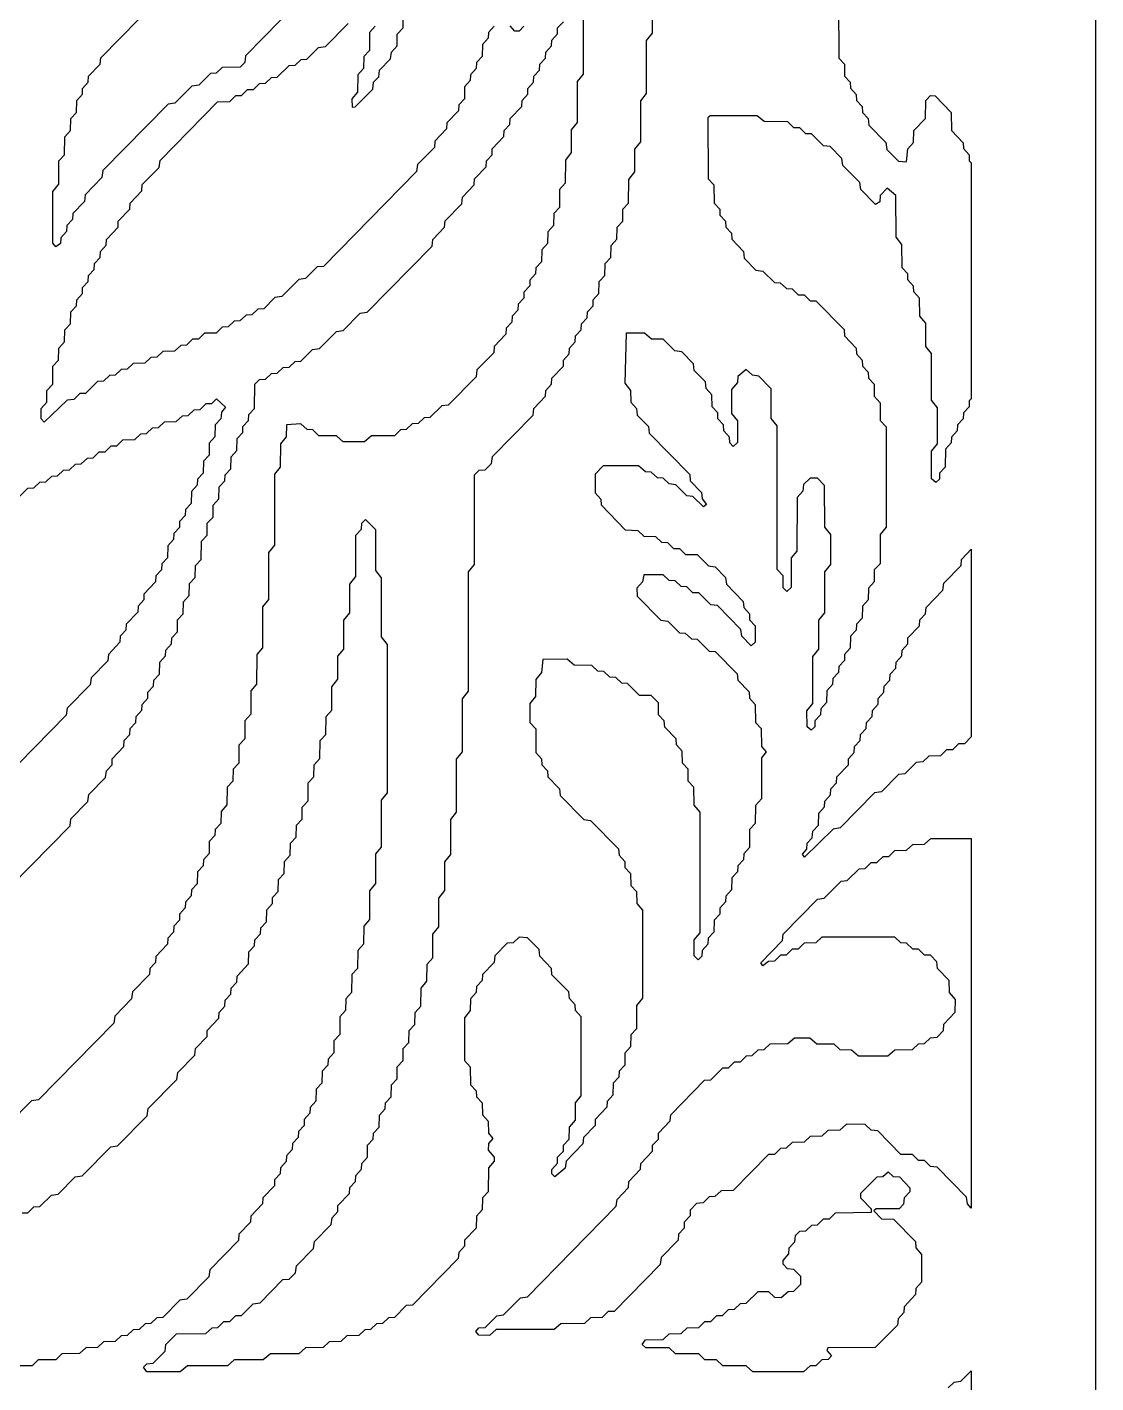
# Model space of a CAD drawing. Header units: millimetres. Extents: x 10 to 410, y 18 to 283.
# Drawn here: x 38.97 to 73.27, y 43.29 to 86.81 of the extents above; entities that cross this region are included whole.
import ezdxf

# ---------------------------------------------------------------- set-up
doc = ezdxf.new("R2010")
doc.units = ezdxf.units.MM
doc.layers.add('CUT', color=1, linetype='Continuous')

msp = doc.modelspace()

# ---------------------------------------------------------------- linework, layer by layer
at = {"layer": 'CUT'}
for points in [[(52.134, 21), (60.134, 21), (60.134, 24), (73.2679, 24), (73.2679, 144), (60.134, 144), (60.134, 147), (52.134, 147), (52.134, 144), (31.134, 144), (31.134, 147), (23.134, 147), (23.134, 144), (10, 144), (10, 24), (23.134, 24), (23.134, 21), (31.134, 21), (31.134, 24), (52.134, 24)], [(66.1682, 62.2337), (65.0566, 61.1029), (64.8342, 61.0705), (63.9166, 60.1685), (63.8474, 60.2653), (63.9897, 60.4215), (63.9978, 60.6121), (64.1647, 60.7856), (64.1883, 60.9998), (64.3708, 61.197), (64.3789, 61.5814), (64.5614, 61.7785), (64.5695, 61.9691), (64.752, 62.1663), (64.76, 62.3568), (64.9425, 62.554), (64.9506, 62.7445), (65.3237, 63.1356), (65.3317, 63.3261), (65.5142, 63.5233), (65.5223, 63.7139), (65.7048, 63.911), (65.7129, 64.1016), (65.8954, 64.2987), (65.9034, 64.4893), (66.0859, 64.6865), (66.094, 64.877), (66.2765, 65.0742), (66.2846, 65.2647), (66.4671, 65.4619), (66.4751, 65.6525), (66.6576, 65.8496), (66.6657, 66.0402), (66.8482, 66.2373), (66.8563, 66.4279), (67.0388, 66.6251), (67.0468, 66.8156), (67.2293, 67.0128), (67.2374, 67.2034), (67.6105, 67.5944), (67.6185, 67.7849), (67.801, 67.9821), (67.8165, 68.1839), (68.3571, 68.7339), (68.3882, 68.9594), (68.9444, 69.533), (68.9525, 69.7235), (69.2679, 70.0541), (69.2679, 64.0339), (69.0471, 63.8092), (68.86, 63.8008), (68.6659, 63.6154), (68.4789, 63.607), (68.2848, 63.4215), (67.9072, 63.4131), (67.7131, 63.2277), (67.5021, 63.203), (67.1414, 62.8399), (66.9304, 62.8153), (66.3906, 62.2661)], [(65.2676, 51.5933), (65.0452, 51.4021), (64.6676, 51.3937), (64.4735, 51.2083), (64.0959, 51.1998), (63.9018, 51.0144), (63.5242, 51.006), (63.3301, 50.8205), (63.143, 50.8121), (62.9489, 50.6267), (62.7619, 50.6183), (61.6264, 49.4713), (61.2374, 49.4551), (61.0433, 49.2697), (60.8563, 49.2612), (60.6622, 49.0758), (60.4512, 49.0512), (60.2499, 48.8386), (60.2418, 48.648), (60.0593, 48.4509), (60.0512, 48.2603), (59.8687, 48.0631), (59.8607, 47.8726), (59.3126, 47.3113), (59.2815, 47.0859), (57.8037, 45.5863), (57.6166, 45.5779), (57.4225, 45.3924), (57.0449, 45.384), (56.8508, 45.1986), (56.0921, 45.1902), (55.8845, 45.002), (54.0242, 45.002), (53.8018, 44.8109), (53.466, 44.8186), (53.3637, 44.937), (53.466, 45.0554), (53.6645, 45.0716), (54.0377, 45.4431), (54.2601, 45.4755), (54.8, 46.0247), (55.0224, 46.0571), (57.876, 48.9601), (57.8997, 49.1743), (58.2727, 49.5653), (58.2808, 49.7559), (58.6539, 50.1469), (58.6619, 50.3374), (59.035, 50.7285), (59.0431, 50.919), (59.2256, 51.1162), (59.2336, 51.3067), (59.6067, 51.6978), (59.6222, 51.8996), (60.7075, 53.0037), (60.906, 53.0199), (61.2906, 53.3992), (61.4777, 53.4076), (61.6718, 53.593), (61.8588, 53.6014), (62.0529, 53.7869), (62.2399, 53.7953), (62.434, 53.9807), (62.6211, 53.9892), (62.8152, 54.1746), (63.3833, 54.183), (63.591, 54.3712), (64.0923, 54.3685), (64.3148, 54.1773), (64.8546, 54.1746), (65.0487, 53.9892), (65.4263, 53.9807), (65.6487, 53.7896), (66.5946, 53.7896), (66.817, 53.9807), (67.3852, 53.9892), (67.5793, 54.1746), (67.7663, 54.183), (67.9604, 54.3685), (68.1714, 54.3931), (68.3727, 54.6057), (68.3882, 54.8075), (68.7539, 55.1873), (68.7593, 55.5959), (68.5714, 55.8209), (68.5633, 56.2053), (68.1902, 56.5963), (68.1666, 56.8105), (67.9569, 57.0157), (67.7699, 57.0241), (67.5758, 57.2095), (67.3887, 57.218), (67.1946, 57.4034), (67.0076, 57.4118), (66.8135, 57.5973), (64.477, 57.5973), (64.2829, 57.4118), (63.9053, 57.4034), (63.7112, 57.218), (63.5242, 57.2095), (63.3301, 57.0241), (63.143, 57.0157), (62.9489, 56.8302), (62.7619, 56.8218), (62.5827, 56.679), (62.5135, 56.7758), (63.2119, 57.49), (63.2329, 57.6909), (64.3283, 58.8195), (64.5507, 58.8519), (65.0905, 59.4011), (65.289, 59.4173), (65.6737, 59.7966), (65.8607, 59.805), (66.0548, 59.9904), (66.2418, 59.9989), (66.4359, 60.1843), (66.623, 60.1927), (66.817, 60.3782), (67.1946, 60.3866), (67.3887, 60.572), (67.7663, 60.5804), (67.974, 60.7686), (69.2679, 60.7686), (69.2679, 48.9009), (69.1431, 49.0357), (69.1194, 49.2499), (68.1714, 50.2143), (67.9604, 50.239), (67.7663, 50.4244), (67.5793, 50.4328), (67.3852, 50.6183), (67.0076, 50.6267), (66.2658, 51.3775), (66.0548, 51.4021), (65.8607, 51.5876)], [(66.1464, 48.8142), (66.3827, 48.5611), (66.7717, 48.5449), (67.4759, 47.8285), (67.4914, 47.6267), (67.6765, 47.4163), (67.6765, 46.5288), (67.4914, 46.3184), (67.4833, 46.1278), (67.1103, 45.7368), (67.1022, 45.5462), (66.9197, 45.3491), (66.9042, 45.1472), (66.1886, 44.4231), (64.6679, 44.4149), (64.6328, 44.3312), (64.7778, 44.1616), (64.6755, 44.0432), (64.477, 44.027), (64.2829, 43.8416), (64.0959, 43.8331), (63.8882, 43.645), (62.257, 43.645), (62.0494, 43.8331), (61.2906, 43.8416), (61.0965, 44.027), (60.7189, 44.0354), (60.5248, 44.2208), (59.7796, 44.2266), (59.572, 44.4147), (58.8268, 44.4204), (58.7096, 44.5247), (58.8133, 44.6754), (59.3814, 44.6838), (59.5755, 44.8693), (59.9531, 44.8777), (60.1472, 45.0631), (60.5248, 45.0716), (60.7189, 45.257), (60.906, 45.2654), (61.1001, 45.4509), (61.2871, 45.4593), (61.4812, 45.6447), (61.6682, 45.6531), (61.8623, 45.8386), (62.0494, 45.847), (62.434, 46.2263), (62.7584, 46.2263), (62.9525, 46.0409), (63.1644, 46.0352), (63.3869, 46.2263), (63.5739, 46.2347), (63.7991, 46.4635), (63.7991, 46.7061), (63.5739, 46.9349), (63.3754, 46.9511), (63.2355, 47.0971), (63.2329, 47.2224), (63.418, 47.4328), (63.4261, 47.6234), (63.6086, 47.8205), (63.6241, 48.0224), (63.768, 48.1649), (63.955, 48.1733), (64.1491, 48.3588), (64.3362, 48.3672), (64.5303, 48.5526), (64.7173, 48.5611), (64.9114, 48.7465), (66.0717, 48.7686), (66.0703, 48.8622), (65.7203, 49.2183), (65.7203, 49.3794), (66.2454, 49.9097), (66.4324, 49.9181), (66.5981, 50.0636), (66.7638, 49.9181), (66.9623, 49.9019), (67.2954, 49.5487), (67.2927, 49.4235), (67.1103, 49.2263), (67.0947, 49.0245), (66.9508, 48.8819), (66.2204, 48.8792)]]:
    msp.add_lwpolyline(points, close=True, dxfattribs=at)
for points in [[(65.0086, 87.583), (65.014, 85.8173), (65.1965, 85.6202), (65.2046, 85.2357), (65.3871, 85.0386), (65.3952, 84.848), (65.5777, 84.6508), (65.5857, 84.4603), (65.7682, 84.2631), (65.7763, 84.0726), (65.9588, 83.8754), (65.9824, 83.6612), (66.5231, 83.1112), (66.5541, 82.8858), (66.9304, 82.503), (67.1944, 82.4866), (67.2374, 82.9061), (67.4199, 83.1033), (67.428, 83.4877), (67.801, 83.8787), (67.8091, 84.457), (67.9604, 84.6108), (68.1057, 84.603), (68.6267, 84.0693), (68.6348, 83.491), (69.0078, 83.1), (69.0159, 82.9094), (69.1984, 82.7122), (69.2065, 82.5217), (69.2679, 82.4553), (69.2679, 74.8823), (69.2065, 74.816), (69.1984, 74.6254), (69.0159, 74.4282), (69.0078, 74.2377), (68.8253, 74.0405), (68.8173, 73.85), (68.6348, 73.6528), (68.6267, 73.4622), (68.4442, 73.2651), (68.4361, 72.6868), (68.2536, 72.4896), (68.2456, 72.2991), (68.1362, 72.1879), (67.9971, 72.3123), (67.9971, 73.1998), (68.1876, 73.438), (68.1876, 74.5943), (67.9971, 74.8325), (67.9971, 76.3391), (67.8091, 76.564), (67.8065, 77.3084), (67.6185, 77.5333), (67.6105, 78.1116), (67.428, 78.3088), (67.4199, 78.4993), (67.2374, 78.6965), (67.2293, 78.887), (67.0468, 79.0842), (67.0442, 79.8286), (66.8537, 80.0668), (66.8482, 81.4072), (66.5732, 81.636), (66.348, 81.4072), (66.3325, 81.2054), (66.192, 81.1133), (65.7203, 81.5931), (65.6892, 81.8186), (65.1486, 82.3686), (65.1175, 82.594), (64.7412, 82.9768), (64.5303, 83.0015), (64.1456, 83.3808), (63.9586, 83.3892), (63.7645, 83.5746), (63.5774, 83.5831), (63.3833, 83.7685), (62.6246, 83.7769), (62.4022, 83.9681), (60.8846, 83.9681), (60.8161, 83.8996), (60.8216, 81.9401), (61.0041, 81.7429), (61.0121, 81.1647), (61.1946, 80.9675), (61.2027, 80.7769), (61.3852, 80.5798), (61.3933, 80.3892), (61.5758, 80.192), (61.5838, 80.0015), (61.9569, 79.6105), (61.9805, 79.3963), (62.3568, 79.0135), (62.5792, 78.9811), (62.9525, 78.6095), (63.1395, 78.6011), (63.3336, 78.4157), (63.5206, 78.4072), (63.7147, 78.2218), (63.9018, 78.2134), (64.0959, 78.0279), (64.2829, 78.0195), (65.1891, 77.1015), (65.2046, 76.8997), (65.5777, 76.5087), (65.5857, 76.3181), (65.7682, 76.121), (65.7763, 75.9304), (65.9588, 75.7332), (65.9669, 75.5427), (66.1494, 75.3455), (66.1574, 74.9611), (66.3425, 74.7507), (66.348, 74.1857), (66.5331, 73.9752), (66.5331, 70.7614), (66.3425, 70.5232), (66.3399, 69.585), (66.1574, 69.3879), (66.1494, 69.0034), (65.9669, 68.8063), (65.9588, 68.4218), (65.7763, 68.2247), (65.7682, 67.8403), (65.5857, 67.6431), (65.5777, 67.4525), (65.3952, 67.2554), (65.3871, 66.871), (65.2046, 66.6738), (65.1965, 66.4832), (65.014, 66.2861), (65.006, 66.0955), (64.8235, 65.8984), (64.8154, 65.7078), (64.6329, 65.5106), (64.6248, 65.1262), (64.4423, 64.929), (64.4343, 64.7385), (64.2518, 64.5413), (64.2437, 64.3508), (64.1343, 64.2396), (63.9978, 64.3508), (63.9952, 64.8638), (64.1857, 65.102), (64.1857, 66.6085), (64.3763, 66.8467), (64.3763, 67.7717), (64.5669, 68.0099), (64.5669, 69.3226), (64.7574, 69.5608), (64.7574, 70.5232), (64.5669, 70.7614), (64.5614, 72.1019), (64.3362, 72.3307), (64.0959, 72.3307), (63.8862, 72.1255), (63.8626, 71.9113), (63.6801, 71.7142), (63.6746, 69.986), (63.4895, 69.7756), (63.484, 68.8228), (63.3449, 68.6984), (63.2355, 68.8096), (63.2274, 69.194), (63.0423, 69.4044), (63.0423, 74.0127), (62.8518, 74.2509), (62.8463, 75.2037), (62.4544, 75.6101), (62.2435, 75.6348), (62.0494, 75.8202), (61.7744, 75.5914), (61.7663, 75.4008), (61.5784, 75.1759), (61.5784, 74.4073), (61.7689, 74.1691), (61.7689, 73.4755), (61.6298, 73.3511), (61.5204, 73.4622), (61.5123, 73.6528), (61.3299, 73.85), (61.3218, 74.0405), (61.1393, 74.2377), (61.1312, 74.4282), (60.9487, 74.6254), (60.9406, 75.0098), (60.7582, 75.207), (60.7345, 75.4212), (60.377, 75.7886), (60.3534, 76.0028), (59.9771, 76.3856), (59.7547, 76.418), (59.3814, 76.7895), (59.0038, 76.7979), (58.7814, 76.9891), (58.1886, 76.9835), (58.1482, 75.3766), (58.3361, 75.1517), (58.3442, 74.7672), (58.5267, 74.5701), (58.5504, 74.3559), (58.9078, 73.9885), (58.9315, 73.7743), (60.2344, 72.4489), (60.2499, 72.247), (60.6155, 71.8673), (60.631, 71.6655), (60.7733, 71.4827), (60.677, 71.4125), (60.3343, 71.7491), (60.1358, 71.7653), (59.7865, 72.1206), (59.5755, 72.1453), (59.3814, 72.3307), (59.1944, 72.3391), (59.0003, 72.5246), (58.8133, 72.533), (58.5908, 72.7241), (57.4544, 72.7241), (57.1954, 72.4619), (57.2008, 71.8593), (57.3833, 71.6622), (57.3914, 71.4716), (58.1644, 70.6774), (58.5659, 70.6528), (58.76, 70.4674), (59.1376, 70.4589), (59.3317, 70.2735), (59.5188, 70.2651), (59.7129, 70.0796), (59.8999, 70.0712), (60.094, 69.8858), (60.4716, 69.8774), (60.8323, 69.5143), (61.0547, 69.4819), (61.3852, 69.142), (61.4088, 68.9278), (61.9495, 68.3778), (61.965, 68.176), (62.1475, 67.9788), (62.1555, 67.7882), (62.338, 67.5911), (62.338, 67.0648), (62.2015, 66.9537), (61.9015, 67.2587), (61.8779, 67.4729), (61.1205, 68.2434), (60.9095, 68.268), (60.5248, 68.6473), (60.3378, 68.6558), (60.1437, 68.8412), (59.9567, 68.8496), (59.7626, 69.0351), (59.5755, 69.0435), (59.3814, 69.2289), (58.7603, 69.229), (58.7173, 69.0034), (58.5348, 68.8063), (58.5504, 68.54), (59.3078, 67.7695), (59.5302, 67.7371), (59.9034, 67.3656), (60.0905, 67.3572), (60.2846, 67.1717), (60.4716, 67.1633), (60.8563, 66.784), (61.0547, 66.7678), (61.7589, 66.0515), (61.7744, 65.8496), (62.14, 65.4699), (62.1555, 65.268), (62.338, 65.0709), (62.3461, 64.4926), (62.5286, 64.2954), (62.5367, 63.7172), (62.6815, 63.5477), (62.5312, 63.3504), (62.5312, 62.0377), (62.3461, 61.8273), (62.338, 61.249), (62.1555, 61.0518), (62.1475, 60.4735), (61.965, 60.2764), (61.9569, 60.0858), (61.7744, 59.8887), (61.7663, 59.6981), (61.5838, 59.5009), (61.5758, 59.1165), (61.3933, 58.9194), (61.3852, 58.7288), (61.2027, 58.5316), (61.1946, 58.3411), (61.0121, 58.1439), (61.0041, 57.7595), (60.8216, 57.5623), (60.8135, 57.3718), (60.631, 57.1746), (60.6229, 56.984), (60.5, 56.8702), (60.3744, 56.9973), (60.377, 57.5103), (60.565, 57.7352), (60.565, 61.6056), (60.377, 61.8306), (60.369, 62.4089), (60.1865, 62.606), (60.1784, 62.9904), (59.9959, 63.1876), (59.9878, 63.572), (59.8053, 63.7692), (59.7973, 63.9597), (59.4316, 64.3395), (59.4161, 64.5413), (59.2336, 64.7385), (59.2256, 65.1229), (59.0003, 65.3517), (58.6227, 65.3601), (58.238, 65.7394), (58.051, 65.7479), (57.8569, 65.9333), (57.6699, 65.9417), (57.4758, 66.1271), (57.2888, 66.1356), (57.0947, 66.321), (56.5265, 66.3294), (56.304, 66.5206), (55.5207, 66.515), (55.4777, 66.0955), (55.2897, 65.8706), (55.2871, 65.3201), (55.0991, 65.0951), (55.1046, 64.4926), (55.2897, 64.2822), (55.2952, 63.5233), (55.4777, 63.3261), (55.4857, 63.1356), (55.6682, 62.9384), (55.6763, 62.7479), (56.0494, 62.3568), (56.073, 62.1426), (56.8304, 61.3721), (57.0528, 61.3397), (57.9476, 60.4295), (57.9631, 60.2277), (58.1456, 60.0305), (58.1537, 59.8399), (58.3361, 59.6428), (58.3442, 59.2584), (58.5267, 59.0612), (58.5348, 58.6768), (58.7199, 58.4663), (58.7199, 55.6403), (58.5293, 55.4021), (58.5267, 54.6577), (58.3442, 54.4606), (58.3361, 54.0761), (58.1537, 53.879), (58.1456, 53.4945), (57.9631, 53.2974), (57.955, 53.1068), (57.7725, 52.9097), (57.7644, 52.5252), (57.582, 52.3281), (57.5739, 52.1375), (57.2008, 51.7465), (57.1928, 51.5559), (56.8197, 51.1649), (56.8042, 50.9631), (56.2636, 50.4131), (56.2325, 50.1876), (55.9014, 49.9016), (55.8034, 50.005), (55.8034, 50.1436), (55.9859, 50.3407), (55.994, 50.5313), (56.1765, 50.7285), (56.1846, 50.919), (56.3671, 51.1162), (56.3751, 51.5006), (56.5631, 51.7255), (56.5657, 52.2761), (56.7537, 52.501), (56.7482, 55.0421), (56.5657, 55.2393), (56.5576, 55.4299), (56.3751, 55.627), (56.3515, 55.8412), (55.8109, 56.3912), (55.7954, 56.593), (55.4223, 56.984), (55.3987, 57.1982), (55.0224, 57.581), (54.7581, 57.5973), (54.564, 57.4118), (54.377, 57.4034), (53.9768, 57.0044), (53.9531, 56.7902), (53.5801, 56.3992), (53.572, 56.2086), (53.3895, 56.0114), (53.3814, 55.8209), (53.1989, 55.6237), (53.1909, 55.2393), (53.0029, 55.0144), (53.0084, 53.6364), (53.1909, 53.4392), (53.1989, 52.8609), (53.3814, 52.6638), (53.3895, 52.4732), (53.572, 52.2761), (53.5801, 51.8916), (53.7626, 51.6945), (53.7706, 51.31), (53.9155, 51.1405), (53.7706, 50.9711), (53.7652, 50.7562), (53.9531, 50.5313), (53.9557, 50.406), (53.7706, 50.1956), (53.7626, 49.4235), (53.5801, 49.2263), (53.572, 48.8419), (53.3895, 48.6447), (53.3814, 48.2603), (53.0084, 47.8693), (53.0003, 47.6787), (52.8178, 47.4816), (52.8023, 47.2797), (51.3358, 45.7879), (51.1374, 45.7717), (50.7527, 45.3924), (50.5657, 45.384), (50.3716, 45.1986), (50.1846, 45.1902), (49.9905, 45.0047), (49.8034, 44.9963), (49.6093, 44.8109), (49.2317, 44.8024), (49.0376, 44.617), (48.66, 44.6086), (48.4659, 44.4231), (47.8978, 44.4147), (47.6901, 44.2266), (46.7827, 44.2266), (46.5467, 44.0327), (45.611, 44.027), (45.4033, 43.8388), (44.1148, 43.8388), (43.8788, 43.645), (42.8057, 43.6477), (42.702, 43.7984), (42.8057, 43.9), (43.0167, 43.9246), (43.393, 44.3074), (43.4167, 44.5216), (43.7586, 44.8693), (44.7079, 44.8777), (44.902, 45.0631), (45.089, 45.0716), (45.2831, 45.257), (45.4701, 45.2654), (45.6642, 45.4509), (45.8513, 45.4593), (46.2245, 45.8308), (46.4469, 45.8632), (47.1773, 46.6063), (47.3758, 46.6224), (47.5855, 46.8276), (47.6165, 47.0531), (48.1572, 47.6031), (48.1882, 47.8285), (48.7289, 48.3785), (48.7525, 48.5927), (48.935, 48.7899), (48.9431, 48.9804), (49.3161, 49.3714), (49.3242, 49.562), (49.5067, 49.7592), (49.5148, 49.9497), (49.6973, 50.1469), (49.7053, 50.3374), (49.8878, 50.5346), (49.8959, 50.919), (50.0784, 51.1162), (50.0865, 51.3067), (50.269, 51.5039), (50.277, 51.8883), (50.4595, 52.0855), (50.4676, 52.2761), (50.6501, 52.4732), (50.6582, 52.8576), (50.8407, 53.0548), (50.8487, 53.4392), (51.0312, 53.6364), (51.0393, 54.0208), (51.2218, 54.218), (51.2299, 54.6024), (51.4124, 54.7995), (51.4204, 55.184), (51.6029, 55.3811), (51.611, 55.9594), (51.7989, 56.1843), (51.8016, 56.7349), (51.984, 56.932), (51.9895, 57.6909), (52.1801, 57.9291), (52.1801, 58.8541), (52.3706, 59.0923), (52.3706, 60.0172), (52.5612, 60.2554), (52.5612, 61.3743), (52.7518, 61.6125), (52.7518, 63.3129), (52.9423, 63.5511), (52.9423, 65.2515), (53.1329, 65.4897), (53.1329, 69.3226), (53.3235, 69.5608), (53.3261, 72.4376), (53.4774, 72.5914), (53.6645, 72.5998), (53.8741, 72.805), (53.9052, 73.0305), (55.2081, 74.3559), (55.2317, 74.5701), (55.6048, 74.9611), (55.6129, 75.1517), (55.7954, 75.3488), (55.8034, 75.5394), (56.1765, 75.9304), (56.1846, 76.121), (56.3671, 76.3181), (56.3751, 76.5087), (56.5576, 76.7058), (56.5657, 76.8964), (56.7482, 77.0936), (56.7563, 77.2841), (56.9388, 77.4813), (56.9468, 77.6719), (57.1293, 77.869), (57.1374, 78.0596), (57.3199, 78.2567), (57.328, 78.6412), (57.5105, 78.8383), (57.5185, 79.2227), (57.701, 79.4199), (57.7091, 79.8043), (57.8916, 80.0015), (57.8997, 80.3859), (58.0822, 80.5831), (58.0902, 80.9675), (58.2727, 81.1647), (58.2782, 81.9235), (58.4688, 82.1617), (58.4688, 82.8928), (58.6593, 83.131), (58.6593, 84.4437), (58.8499, 84.6819), (58.8499, 86.3823), (59.0405, 86.6205), (59.0431, 91.0483)], [(56.8142, 88.1271), (56.8142, 85.301), (56.6237, 85.0628), (56.6237, 83.7501), (56.4331, 83.5119), (56.4331, 82.7808), (56.2425, 82.5426), (56.2399, 81.7983), (56.0574, 81.6011), (56.0494, 81.0228), (55.8669, 80.8257), (55.8588, 80.4412), (55.6763, 80.2441), (55.6682, 79.8597), (55.4857, 79.6625), (55.4777, 79.2781), (55.2952, 79.0809), (55.2871, 78.8903), (55.1046, 78.6932), (55.0965, 78.5026), (54.914, 78.3055), (54.906, 78.1149), (54.7235, 77.9177), (54.7154, 77.7272), (54.5329, 77.53), (54.5248, 77.3395), (54.3423, 77.1423), (54.3343, 76.9517), (53.9612, 76.5607), (53.9457, 76.3589), (53.4051, 75.8089), (53.374, 75.5834), (52.4792, 74.6732), (52.2808, 74.657), (51.8961, 74.2777), (51.7091, 74.2693), (51.515, 74.0839), (51.328, 74.0755), (51.1339, 73.89), (50.9468, 73.8816), (50.7527, 73.6962), (50.0223, 73.6934), (49.7999, 73.5023), (49.1079, 73.4996), (48.9003, 73.6877), (48.3322, 73.6962), (48.1381, 73.8816), (47.951, 73.89), (47.7569, 74.0755), (47.2915, 74.0408), (47.2833, 73.6561), (47.0954, 73.4312), (47.0928, 72.6868), (46.9048, 72.4619), (46.9048, 70.1799), (46.7142, 69.9417), (46.7142, 68.4351), (46.5237, 68.1969), (46.5237, 66.8842), (46.3386, 66.6738), (46.3331, 65.721), (46.148, 65.5106), (46.1425, 64.7517), (45.9574, 64.5413), (45.9494, 63.963), (45.7669, 63.7659), (45.7588, 63.1876), (45.5763, 62.9904), (45.5682, 62.606), (45.3857, 62.4089), (45.3803, 61.8438), (45.1952, 61.6334), (45.1871, 61.249), (45.0046, 61.0518), (44.9965, 60.8613), (44.814, 60.6641), (44.806, 60.2797), (44.6235, 60.0825), (44.6154, 59.892), (44.4329, 59.6948), (44.4248, 59.3104), (44.2423, 59.1132), (44.2343, 58.9227), (44.0518, 58.7255), (44.0437, 58.5349), (43.8612, 58.3378), (43.8531, 58.1472), (43.6706, 57.95), (43.6626, 57.7595), (43.4801, 57.5623), (43.472, 57.3718), (43.0989, 56.9807), (43.0909, 56.7902), (42.9084, 56.593), (42.9003, 56.4025), (42.3522, 55.8412), (42.3212, 55.6157), (41.7806, 55.0658), (41.7495, 54.8403), (39.3302, 52.3792), (39.1078, 52.3468), (38.3774, 51.6037)], [(47.1116, 87.0479), (45.973, 85.8897), (45.9494, 85.6755), (45.8094, 85.5294), (45.2298, 85.5133), (45.0357, 85.3278), (44.8487, 85.3194), (44.4755, 84.9478), (44.2531, 84.9155), (43.7132, 84.3663), (43.4908, 84.3339), (41.3994, 82.2063), (41.3683, 81.9808), (40.8277, 81.4309), (40.8041, 81.2167), (40.431, 80.8257), (40.4229, 80.6351), (40.2405, 80.4379), (40.2324, 80.2474), (40.0499, 80.0502), (40.0418, 79.8597), (39.8939, 79.7562), (39.7933, 79.8729), (39.7933, 81.5358), (39.9839, 81.774), (39.9865, 82.5184), (40.169, 82.7155), (40.177, 83.2938), (40.3595, 83.491), (40.3676, 83.8754), (40.5501, 84.0726), (40.5582, 84.457), (40.7407, 84.6542), (40.7487, 84.8447), (40.9312, 85.0419), (40.9393, 85.2324), (41.3124, 85.6235), (41.3279, 85.8253), (43.1754, 87.7048)], [(50.1418, 86.8387), (49.9593, 86.6415), (49.9512, 86.0632), (49.7687, 85.866), (49.7607, 85.4816), (49.5782, 85.2845), (49.5727, 84.7194), (49.3876, 84.509), (49.4018, 84.2452), (49.4959, 84.2477), (50.0628, 84.8244), (50.0865, 85.0386), (50.2534, 85.2121), (50.277, 85.4263), (50.6345, 85.7937), (50.6582, 86.0079), (50.8407, 86.205), (50.8487, 86.5895), (51.0312, 86.7866), (51.0393, 87.171)], [(38.4431, 59.2396), (40.344, 61.1733), (40.375, 61.3988), (40.9157, 61.9488), (40.9467, 62.1742), (41.4873, 62.7242), (41.511, 62.9384), (41.6935, 63.1356), (41.7016, 63.3261), (42.0746, 63.7172), (42.0827, 63.9077), (42.2652, 64.1049), (42.2733, 64.2954), (42.4558, 64.4926), (42.4638, 64.6832), (42.6463, 64.8803), (42.6544, 65.0709), (42.8369, 65.268), (42.845, 65.4586), (43.0274, 65.6558), (43.0355, 65.8463), (43.218, 66.0435), (43.2261, 66.4279), (43.4086, 66.6251), (43.4167, 66.8156), (43.5991, 67.0128), (43.6072, 67.2034), (43.7897, 67.4005), (43.7978, 67.7849), (43.9803, 67.9821), (43.9883, 68.3665), (44.1708, 68.5637), (44.1789, 68.9481), (44.3614, 69.1453), (44.3695, 69.5297), (44.552, 69.7268), (44.56, 70.3051), (44.7425, 70.5023), (44.7506, 70.8867), (44.9331, 71.0839), (44.9412, 71.4683), (45.1237, 71.6655), (45.1317, 72.0499), (45.3142, 72.247), (45.3223, 72.4376), (45.5048, 72.6348), (45.5129, 73.0192), (45.6954, 73.2163), (45.7034, 73.6008), (45.8859, 73.7979), (45.894, 73.9885), (46.0765, 74.1857), (46.0846, 74.3762), (46.2671, 74.5734), (46.2751, 75.3455), (46.4265, 75.4993), (46.6135, 75.5077), (46.8076, 75.6932), (46.9947, 75.7016), (47.1888, 75.887), (47.3758, 75.8955), (47.5699, 76.0809), (47.7569, 76.0893), (48.1302, 76.4609), (48.3526, 76.4933), (48.8924, 77.0425), (49.1148, 77.0749), (49.6547, 77.6241), (49.8771, 77.6564), (51.9685, 79.784), (51.9921, 79.9982), (52.3652, 80.3892), (52.3807, 80.591), (52.9213, 81.141), (52.9449, 81.3552), (53.318, 81.7462), (53.3261, 81.9368), (53.6991, 82.3278), (53.7072, 82.5184), (53.8897, 82.7155), (53.8978, 82.9061), (54.2708, 83.2971), (54.2789, 83.4877), (54.4614, 83.6848), (54.4695, 83.8754), (54.8425, 84.2664), (54.8506, 84.457), (55.0331, 84.6542), (55.0412, 84.8447), (55.2237, 85.0419), (55.2317, 85.2324), (55.4142, 85.4296), (55.4223, 85.6202), (55.6048, 85.8173), (55.6129, 86.0079), (55.7954, 86.205), (55.8034, 86.3956), (55.9859, 86.5928), (55.994, 86.7833), (56.1765, 86.9805)], [(53.9531, 86.8387), (53.7706, 86.6415), (53.7626, 86.4509), (53.5801, 86.2538), (53.572, 85.8693), (53.3895, 85.6722), (53.3814, 85.4816), (53.1989, 85.2845), (53.1909, 85.0939), (53.0084, 84.8967), (53.0003, 84.5123), (52.8178, 84.3152), (52.8097, 84.1246), (52.4367, 83.7336), (52.4286, 83.543), (52.0555, 83.152), (52.04, 82.9501), (51.4994, 82.4002), (51.4683, 82.1747), (48.4774, 79.132), (48.2789, 79.1158), (47.9057, 78.7443), (47.6833, 78.7119), (47.1434, 78.1627), (46.921, 78.1303), (46.5603, 77.7672), (46.3732, 77.7588), (46.1791, 77.5734), (45.9921, 77.565), (45.798, 77.3795), (45.611, 77.3711), (45.4169, 77.1857), (45.2298, 77.1772), (45.0357, 76.9918), (44.6581, 76.9834), (44.464, 76.7979), (44.277, 76.7895), (44.0829, 76.6041), (43.8959, 76.5956), (43.7018, 76.4102), (43.3242, 76.4018), (43.1301, 76.2163), (42.9431, 76.2079), (42.749, 76.0225), (42.3714, 76.0141), (42.1773, 75.8286), (41.9902, 75.8202), (41.7961, 75.6348), (41.6091, 75.6263), (41.415, 75.4409), (41.228, 75.4325), (40.8433, 75.0532), (40.6563, 75.0448), (40.4622, 74.8593), (40.2512, 74.8347), (39.5128, 74.1343), (39.4148, 74.2377), (39.4148, 74.5701), (39.5973, 74.7672), (39.6053, 75.1517), (39.7878, 75.3488), (39.7959, 75.9271), (39.9784, 76.1243), (39.9865, 76.5087), (40.169, 76.7058), (40.177, 77.0903), (40.3595, 77.2874), (40.3676, 77.6719), (40.5501, 77.869), (40.5582, 78.0596), (40.7407, 78.2567), (40.7487, 78.4473), (40.9312, 78.6445), (40.9393, 78.835), (41.1218, 79.0322), (41.1299, 79.2227), (41.3124, 79.4199), (41.3204, 79.6105), (41.5029, 79.8076), (41.511, 79.9982), (41.8841, 80.3892), (41.8921, 80.5798), (42.2652, 80.9708), (42.2733, 81.1613), (42.6463, 81.5524), (42.6618, 81.7542), (43.2024, 82.3042), (43.2335, 82.5297), (45.0811, 84.4092), (45.4701, 84.4254), (45.6642, 84.6108), (45.8513, 84.6192), (46.0454, 84.8047), (46.2324, 84.8131), (46.4265, 84.9985), (46.6135, 85.0069), (46.8076, 85.1924), (46.9947, 85.2008), (47.3793, 85.5801), (47.5664, 85.5885), (47.7605, 85.774), (47.9475, 85.7824), (48.3207, 86.1539), (48.5431, 86.1863), (49.2736, 86.9294)], [(54.906, 86.8387), (54.7546, 86.6848), (54.6208, 86.6848), (54.4669, 86.8519)], [(38.6098, 71.6305), (38.9944, 72.0098), (39.1815, 72.0182), (39.3756, 72.2037), (39.5626, 72.2121), (39.7567, 72.3975), (39.9437, 72.406), (40.1378, 72.5914), (40.3248, 72.5998), (40.5189, 72.7853), (40.706, 72.7937), (40.9001, 72.9791), (41.0871, 72.9876), (41.2812, 73.173), (41.4682, 73.1814), (41.6623, 73.3668), (41.8494, 73.3753), (42.0435, 73.5607), (42.4211, 73.5691), (42.6152, 73.7546), (42.8022, 73.763), (42.9963, 73.9484), (43.1833, 73.9569), (43.3774, 74.1423), (43.755, 74.1507), (43.9491, 74.3362), (44.1362, 74.3446), (44.3303, 74.53), (44.5173, 74.5384), (44.7114, 74.7239), (44.8984, 74.7323), (45.0506, 74.8751), (45.3374, 74.611), (45.2107, 74.4519), (45.1871, 74.2377), (45.0046, 74.0405), (44.9965, 73.6561), (44.814, 73.4589), (44.806, 73.0745), (44.6235, 72.8774), (44.6154, 72.4929), (44.4329, 72.2958), (44.4248, 72.1052), (44.2423, 71.908), (44.2343, 71.5236), (44.0518, 71.3265), (44.0437, 71.1359), (43.8612, 70.9387), (43.8531, 70.7482), (43.6706, 70.551), (43.6626, 70.3605), (43.4801, 70.1633), (43.472, 69.7789), (43.2895, 69.5817), (43.2814, 69.3912), (43.0989, 69.194), (43.0909, 69.0034), (42.7178, 68.6124), (42.7097, 68.4218), (42.5272, 68.2247), (42.5192, 68.0341), (42.1461, 67.6431), (42.138, 67.4525), (41.9555, 67.2554), (41.9475, 67.0648), (41.5744, 66.6738), (41.5589, 66.472), (41.0183, 65.922), (40.9872, 65.6965), (40.256, 64.9527), (40.2249, 64.7272), (38.1868, 62.6538)], [(38.8039, 48.7465), (38.9909, 48.7549), (39.185, 48.9404), (39.372, 48.9488), (39.7453, 49.3203), (39.9677, 49.3527), (40.5075, 49.9019), (40.7299, 49.9343), (41.6509, 50.8712), (41.8733, 50.9036), (42.8213, 51.868), (42.8524, 52.0935), (43.7741, 53.0312), (43.8052, 53.2566), (44.3458, 53.8066), (44.3695, 54.0208), (44.7425, 54.4118), (44.7506, 54.6024), (45.1237, 54.9934), (45.1317, 55.184), (45.3142, 55.3811), (45.3223, 55.5717), (45.5048, 55.7689), (45.5129, 55.9594), (45.6954, 56.1566), (45.7034, 56.3471), (46.0765, 56.7382), (46.0846, 57.1226), (46.2671, 57.3197), (46.2751, 57.5103), (46.4576, 57.7075), (46.4657, 57.898), (46.6482, 58.0952), (46.6563, 58.4796), (46.8388, 58.6768), (46.8468, 58.8673), (47.0293, 59.0645), (47.0374, 59.4489), (47.2199, 59.6461), (47.228, 60.0305), (47.4105, 60.2277), (47.4185, 60.6121), (47.601, 60.8092), (47.6091, 61.1937), (47.7916, 61.3908), (47.7997, 61.7752), (47.9822, 61.9724), (47.9902, 62.5507), (48.1727, 62.7479), (48.1808, 63.1323), (48.3633, 63.3294), (48.3714, 63.9077), (48.5539, 64.1049), (48.5619, 64.6832), (48.7444, 64.8803), (48.7499, 65.6392), (48.9405, 65.8774), (48.9431, 66.6218), (49.131, 66.8467), (49.131, 67.7717), (49.3216, 68.0099), (49.3216, 68.9348), (49.5122, 69.173), (49.5148, 70.499), (49.6973, 70.6962), (49.7053, 70.8867), (49.8283, 71.0006), (50.1444, 70.6796), (50.1444, 69.3669), (50.335, 69.1287), (50.335, 67.2344), (50.5256, 66.9962), (50.5256, 62.2316), (50.335, 61.9934), (50.335, 60.4868), (50.1499, 60.2764), (50.1444, 59.3236), (49.9539, 59.0854), (49.9539, 58.1605), (49.7687, 57.95), (49.7607, 57.3718), (49.5782, 57.1746), (49.5701, 56.5963), (49.3876, 56.3992), (49.3795, 55.8209), (49.1971, 55.6237), (49.189, 55.2393), (49.0065, 55.0421), (49.001, 54.4771), (48.8159, 54.2667), (48.8078, 53.8823), (48.6254, 53.6851), (48.6173, 53.4945), (48.4348, 53.2974), (48.4267, 52.913), (48.2442, 52.7158), (48.2362, 52.3314), (48.0537, 52.1342), (48.0456, 51.9437), (47.8631, 51.7465), (47.855, 51.5559), (47.6725, 51.3588), (47.6645, 51.1682), (47.482, 50.9711), (47.4739, 50.7805), (47.2914, 50.5833), (47.2833, 50.3928), (47.1008, 50.1956), (47.0928, 50.005), (46.9103, 49.8079), (46.9022, 49.6173), (46.5291, 49.2263), (46.5211, 49.0357), (46.148, 48.6447), (46.1399, 48.4542), (45.7669, 48.0631), (45.7514, 47.8613), (44.8296, 46.9236), (44.7985, 46.6981), (44.0943, 45.9818), (43.8719, 45.9494), (43.3207, 45.3924), (43.1336, 45.384), (42.9395, 45.1986), (42.7525, 45.1902), (42.5584, 45.0047), (42.3714, 44.9963), (42.1773, 44.8109), (41.9902, 44.8024), (41.7961, 44.617), (41.4185, 44.6086), (41.2244, 44.4231), (40.8468, 44.4147), (40.6527, 44.2293), (40.0846, 44.2208), (39.8905, 44.0354), (39.3223, 44.027), (39.1282, 43.8416), (38.56, 43.8331)], [(68.5286, 43.1329), (68.7227, 43.3184), (68.9337, 43.343), (69.2679, 43.6816), (69.2679, 28)]]:
    msp.add_lwpolyline(points, dxfattribs=at)

doc.saveas('drawing.dxf')
